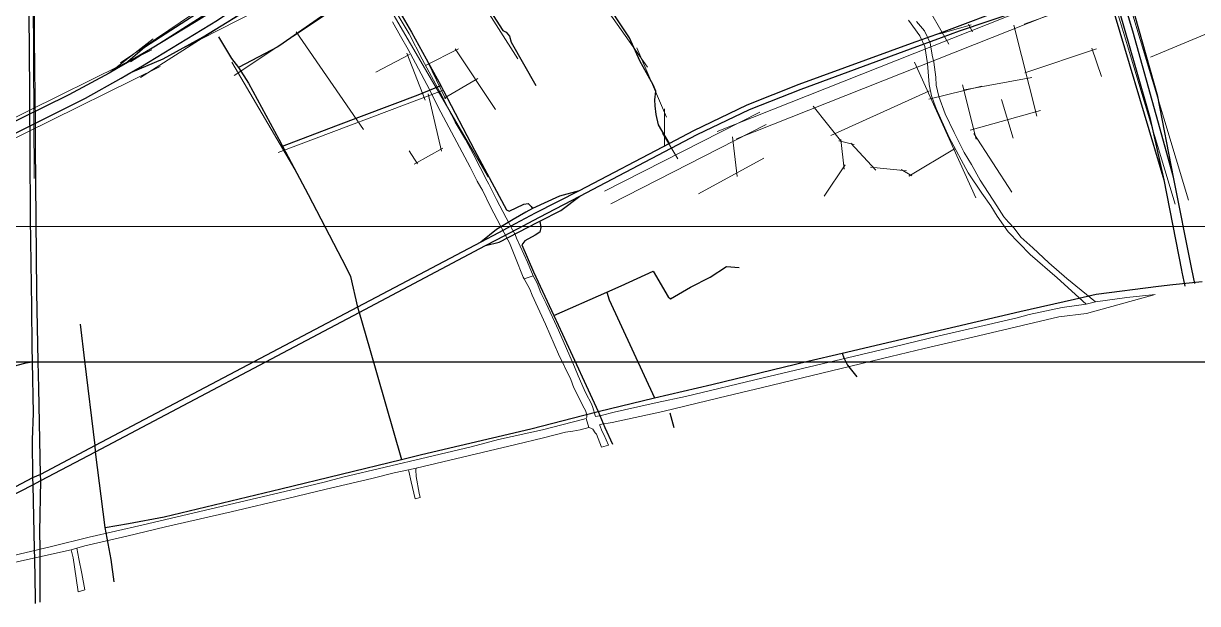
# Model space of a CAD drawing. Header units: inches. Extents: x 13527023 to 13535216, y 3639368 to 3645755.
# Drawn here: x 13529937 to 13532472, y 3639848 to 3641102 of the extents above; entities that cross this region are included whole.
import ezdxf

# ---------------------------------------------------------------- set-up
doc = ezdxf.new("R2010")
doc.units = ezdxf.units.IN
doc.header["$MEASUREMENT"] = 0
doc.header["$XCLIPFRAME"] = 0
for name, color, linetype, lineweight, true_color in [('0a', 144, 'Continuous', 30, 0x007b96), ('1a', 144, 'Continuous', 30, 0x007b96), ('picture3', 254, 'Continuous', 9, 0xe4facd)]:
    doc.layers.add(name, color=color, linetype=linetype, lineweight=lineweight, true_color=true_color)
doc.layers.add('图框', color=6, linetype='Continuous')
doc.layers.add('水网', color=141, linetype='Continuous', lineweight=9)
doc.layers.add('路网', color=2, linetype='Continuous', lineweight=9)
picture_1 = doc.add_image_def('image1.jpg', size_in_pixel=(4819, 4435))

msp = doc.modelspace()

# ---------------------------------------------------------------- linework, layer by layer
at = {"layer": '0a'}
for p, q in [((13532368.80739771, 3640898.497458072), (13532398.88586959, 3640763.761192942)), ((13532420.01432221, 3640769.661130771), (13532382.52195071, 3640903.994488679)), ((13530958.33371803, 3640656.862165282), (13530924.22543491, 3640629.416386515)), ((13532418.4113277, 3640537.501876287), (13532482.07499713, 3640544.207275099)), ((13531332.61211059, 3640260.553710969), (13531340.89314859, 3640229.092880702)), ((13531192.3161538, 3640229.05442391), (13531208.74494504, 3640192.603330659)), ((13529973.05812137, 3639851.40332742), (13529973.12290637, 3639947.110419651))]:
    msp.add_line(p, q, dxfattribs=at)
for points in [[(13532459.43254963, 3640570.990223437), (13532420.01432221, 3640769.661130771), (13532386.00625128, 3640943.786705374), (13532311.78956809, 3641207.676299093), (13532304.95451647, 3641228.898408512), (13532235.01251867, 3641458.172583107), (13532172.02790944, 3641617.908031171), (13532048.5857199, 3641945.664029067), (13531867.14610411, 3642391.350203039), (13531819.06718132, 3642507.232211418), (13531478.35166131, 3643338.908936761), (13531455.99863782, 3643393.51380865), (13531175.66281092, 3644072.565361294), (13531048.73632082, 3644380.029858901), (13531033.80728615, 3644416.782478447)], [(13531015.54062732, 3644410.596450027), (13531117.698722, 3644162.842421228), (13531145.17237787, 3644100.733873872), (13531253.26358248, 3643836.197528353), (13531285.50177209, 3643758.557428764), (13531394.0382752, 3643499.838590252), (13531697.79572184, 3642758.287733617), (13531887.74015849, 3642293.716883903), (13531950.44645616, 3642132.478004615), (13532033.62437115, 3641936.774418424), (13532103.16562033, 3641737.005958087), (13532123.68188762, 3641679.900194483), (13532146.33534744, 3641614.490056012), (13532181.87963812, 3641486.179105965), (13532266.28212399, 3641213.056593183), (13532271.59206829, 3641192.289266989), (13532398.88586959, 3640763.761192942), (13532436.90152689, 3640568.625050209)], [(13529942.51003625, 3641637.84425154), (13529941.55266451, 3641483.112030685), (13529947.20769513, 3641386.265680708), (13529948.76613976, 3641123.217033439), (13529949.81261125, 3640955.716600022)], [(13529962.13560645, 3640962.279291672), (13529961.90184476, 3640988.257430997), (13529958.56230625, 3641385.667861757), (13529957.99457069, 3641480.954723179), (13529957.01497407, 3641644.472406477)], [(13531331.84405076, 3640842.552118876), (13531307.92147022, 3640882.525988882), (13531302.80083783, 3640904.982166317), (13531300.83043202, 3640923.903612158), (13531300.44079584, 3640936.899121032), (13531302.4000892, 3640955.417642524), (13531296.50008433, 3640969.2059253), (13531267.95783221, 3641020.915336699), (13531245.81634554, 3641070.675528156), (13531124.58943593, 3641253.408581308), (13530974.69773702, 3641463.6179695)], [(13530802.93175055, 3641349.851021098), (13530807.44019761, 3641338.856448889), (13530868.51006335, 3641246.663761754), (13530938.24062446, 3641138.720852879), (13530972.12625833, 3641086.322217139), (13530979.21729652, 3641083.164314049), (13530986.30833471, 3641074.496213144), (13530989.85941002, 3641061.097699824), (13531043.43748895, 3640967.724459612)], [(13530588.26323608, 3641293.370806915), (13530572.78981409, 3641281.45355946), (13530437.83723905, 3641186.493145084), (13530310.04247694, 3641105.880781534), (13530211.50246458, 3641046.165717694), (13530158.2249221, 3641015.41813723), (13530151.74616934, 3641011.675424197)], [(13530160.54041422, 3640990.986506774), (13530168.68893622, 3640995.625855179), (13530190.66343597, 3641008.127654922), (13530355.71680787, 3641108.895754708), (13530554.09929065, 3641241.82925594), (13530597.51389189, 3641273.65603514)], [(13530671.88644957, 3641293.513744767), (13530668.39103657, 3641276.918005315), (13530672.47641001, 3641266.573320294), (13530675.08132614, 3641259.971431011), (13530699.11523131, 3641213.485403952), (13530775.15755823, 3641083.073387019), (13530837.95285554, 3640967.503572111), (13530844.09773454, 3640956.210382463), (13530911.07861747, 3640828.166185382), (13530979.62915759, 3640699.343680434), (13530985.54027488, 3640695.795883928), (13531017.45550295, 3640711.559201417), (13531026.51694695, 3640712.338836364), (13531032.97347482, 3640706.101173837), (13531036.19057626, 3640701.604748236)], [(13530475.17373605, 3641240.282775478), (13530473.38152973, 3641236.11118279), (13530470.36475255, 3641233.38205289), (13530467.11421368, 3641230.431914513), (13530381.72101875, 3641169.221903019), (13530299.82333695, 3641115.536482044), (13530198.68952091, 3641049.492608922), (13530158.2249221, 3641015.41813723)], [(13532304.95451647, 3641228.898408512), (13532266.28212399, 3641213.056593183), (13532204.90050925, 3641189.781155101), (13531975.87181903, 3641102.930673586), (13531947.07348023, 3641092.001419202), (13531918.64245261, 3641081.669861821)], [(13531918.9542016, 3641071.364258808), (13531958.06068004, 3641085.776421102), (13532271.59206829, 3641192.289266989), (13532311.78956809, 3641207.676299093)], [(13530168.68893622, 3640995.625855179), (13530238.37494746, 3641024.982957338), (13530324.99261314, 3641072.481912241), (13530415.7291898, 3641127.986394482), (13530421.40644531, 3641131.274272072), (13530425.28038205, 3641132.768847171), (13530432.18220842, 3641133.990406497), (13530439.31779648, 3641132.768847171)], [(13530621.16927333, 3641144.71189716), (13530497.56009685, 3641058.719576842), (13530486.21669829, 3641050.961111569), (13530401.35780149, 3641006.7761463)], [(13530358.43304862, 3641073.053653439), (13530386.26290324, 3641026.113579408), (13530401.35780149, 3641006.7761463), (13530422.93155261, 3640972.727737878), (13530488.47642798, 3640851.596964808), (13530496.53595036, 3640836.405315855), (13530551.89512316, 3640732.026767883), (13530634.03777921, 3640574.511922558), (13530642.87657395, 3640555.27909136), (13530658.18300901, 3640488.861314812), (13530662.00128345, 3640477.490728967), (13530684.46553145, 3640400.352515961), (13530753.41682019, 3640159.974483443)], [(13531853.53166318, 3641057.991811459), (13531610.71053278, 3640969.712797916), (13531498.81216618, 3640924.878318679), (13531383.68548558, 3640869.712504959), (13531331.84405076, 3640842.552118876), (13531136.64533212, 3640740.317724357), (13531042.12391844, 3640691.702426672), (13530998.46444308, 3640668.635879969)], [(13531003.36252632, 3640657.784844147), (13531051.33002439, 3640683.151586139), (13531138.30398892, 3640728.816831534), (13531391.62257089, 3640861.811342327), (13531504.72318337, 3640916.002298016), (13531615.98703966, 3640959.693273093), (13531852.40740461, 3641046.8285013)], [(13530138.22082816, 3641003.86509727), (13530122.07945842, 3640994.547243919), (13530034.74929512, 3640947.633413488), (13529981.00432937, 3640920.758723272), (13529899.18443464, 3640880.745694756), (13529727.20701148, 3640804.319743245), (13529490.73098421, 3640705.776277406), (13529465.24995903, 3640695.185125902)], [(13529471.59516228, 3640675.406445902), (13529768.8849686, 3640797.263242476), (13529924.33158607, 3640866.866585211), (13530071.13963293, 3640940.134940001), (13530147.76090797, 3640983.721984434)], [(13530496.53595036, 3640836.405315855), (13530611.66263095, 3640880.290833325), (13530789.02798573, 3640947.178549594), (13530837.95285554, 3640967.503572111)], [(13529950.69199569, 3640829.127911743), (13529951.74947952, 3640679.525842681), (13529954.73291938, 3640489.628080327), (13529955.33399226, 3640402.977450898), (13529955.55664151, 3640370.94500861), (13529958.31733201, 3640259.748043619), (13529955.56775395, 3640202.090375249), (13529956.70322507, 3640119.678068705), (13529957.12629869, 3640105.085076144), (13529960.17641319, 3639966.251269094)], [(13529972.94480699, 3639968.005488111), (13529972.65528289, 3640003.571511528), (13529974.94855013, 3640114.038345768), (13529974.11361544, 3640127.448804544), (13529970.35100332, 3640313.975510104), (13529968.4808097, 3640371.412823428), (13529966.07631795, 3640520.686155408), (13529963.25996513, 3640836.275355917)], [(13530934.74511134, 3640621.788265239), (13530964.15573559, 3640629.234422271), (13531047.67873689, 3640672.170579358), (13531051.84209764, 3640674.340835037), (13531096.92656824, 3640697.784178498), (13531138.30398892, 3640728.816831534)], [(13531136.64533212, 3640740.317724357), (13531094.33276457, 3640728.595948302), (13531036.19057626, 3640701.604748236), (13531021.83040051, 3640693.807589684), (13530994.54595646, 3640677.966460108)], [(13531051.84209764, 3640674.340835037), (13531053.82361588, 3640660.565853585), (13531051.73077301, 3640651.014404735), (13531042.17958076, 3640644.139955937), (13531019.48157107, 3640631.898439888), (13531012.91371857, 3640623.243627814), (13531037.99399513, 3640565.324349934), (13531081.9428945, 3640470.980183627), (13531101.00082925, 3640430.058921187), (13531177.77787867, 3640263.620482923)], [(13530962.50819121, 3640649.636873432), (13530924.22543491, 3640629.416386515), (13530658.18300901, 3640488.861314812), (13530091.98977399, 3640189.73231571), (13529974.11361544, 3640127.448804544)], [(13529974.94855013, 3640114.038345768), (13530092.94714574, 3640176.425798524), (13530662.00128345, 3640477.490728967), (13530934.74511134, 3640621.788265239), (13530958.37826789, 3640634.289570038)], [(13531081.9428945, 3640470.980183627), (13531196.73560123, 3640521.063052996), (13531227.60445792, 3640534.525959375), (13531296.84517065, 3640566.66283796), (13531328.98314808, 3640510.99188583), (13531333.95911852, 3640506.924434315), (13531377.4071572, 3640532.264805273), (13531419.94227389, 3640553.537761324), (13531454.79639194, 3640576.617065613), (13531481.9472865, 3640574.355903812)], [(13531177.77787867, 3640263.620482923), (13531299.79517309, 3640292.598956149), (13531423.52678663, 3640321.993305053), (13531630.80362635, 3640371.776627472), (13531704.94242234, 3640389.20288868), (13531811.83138107, 3640414.32202386), (13532087.8926227, 3640479.037114004), (13532206.0137555, 3640505.741853769), (13532252.6232333, 3640516.605728418), (13532387.4868087, 3640534.253073535), (13532418.4113277, 3640537.501876287)], [(13531196.73560123, 3640521.063052996), (13531201.52235985, 3640504.611279299), (13531299.79517309, 3640292.598956149)], [(13530132.71038671, 3639895.48625999), (13530126.30959392, 3639943.874743722), (13530113.34087586, 3640012.888501123), (13530092.94714574, 3640176.425798524), (13530091.98977399, 3640189.73231571), (13530069.64796305, 3640372.764262588), (13530060.28598262, 3640452.306370624)], [(13531704.94242234, 3640389.20288868), (13531708.23751108, 3640379.118739923), (13531715.92972226, 3640363.278013585), (13531736.26112813, 3640338.264888161)], [(13529515.58861152, 3640245.440854052), (13529629.91379487, 3640275.211864062), (13529744.50607722, 3640305.061011878), (13529779.50485723, 3640315.924710174), (13529848.42280864, 3640337.314276559), (13529923.59686357, 3640363.615873142), (13529942.7326855, 3640368.46300763), (13529955.55664151, 3640370.94500861), (13529968.4808097, 3640371.412823428)], [(13530113.34087586, 3640012.888501123), (13530164.03582722, 3640021.490881995), (13530240.96865103, 3640035.979884784), (13530492.59523886, 3640096.61258927), (13530753.41682019, 3640159.974483443), (13530796.26368586, 3640170.383218939), (13531032.50595145, 3640226.052637288), (13531146.83103468, 3640255.615697843)], [(13529514.04127933, 3639875.19933462), (13529566.58409932, 3639903.241186322), (13529727.21812393, 3639986.847552685), (13529957.12629869, 3640105.085076144), (13529974.94855013, 3640114.038345768)], [(13529974.11361544, 3640127.448804544), (13529956.70322507, 3640119.678068705), (13529635.2570765, 3639950.424043425), (13529514.43091551, 3639887.621937898)], [(13529960.63282413, 3639945.304199988), (13529962.50301775, 3639860.242724751), (13529962.38434941, 3639848.456107885)]]:
    msp.add_lwpolyline(points, dxfattribs=at)
at = {"layer": '1a'}
for p, q in [((13531852.40740461, 3641046.8285013), (13531918.9542016, 3641071.364258808)), ((13531918.64245261, 3641081.669861821), (13531853.53166318, 3641057.991811459)), ((13530151.74616934, 3641011.675424197), (13530138.22082816, 3641003.86509727)), ((13530147.76090797, 3640983.721984434), (13530160.54041422, 3640990.986506774)), ((13530994.54595646, 3640677.966460108), (13530958.33371803, 3640656.862165282)), ((13530998.46444308, 3640668.635879969), (13530962.50819121, 3640649.636873432)), ((13530958.37826789, 3640634.289570038), (13531003.36252632, 3640657.784844147)), ((13532465.64855533, 3640539.67141066), (13532459.43254963, 3640570.990223437)), ((13531146.83103468, 3640255.615697843), (13531177.77787867, 3640263.620482923)), ((13531177.77787867, 3640263.620482923), (13531192.3161538, 3640229.05442391)), ((13529960.17641319, 3639966.251269094), (13529960.63282413, 3639945.304199988)), ((13529973.12290637, 3639947.110419651), (13529972.94480699, 3639968.005488111))]:
    msp.add_line(p, q, dxfattribs=at)
for points in [[(13532201.87261962, 3641459.420238017), (13532262.47496198, 3641269.60142262), (13532335.18886285, 3641016.483777496), (13532368.80739771, 3640898.497458072)], [(13532382.52195071, 3640903.994488679), (13532332.45039723, 3641085.087689639), (13532278.26013297, 3641264.805943923), (13532219.95095774, 3641465.099494634)], [(13529949.81261125, 3640955.716600022), (13529949.95727319, 3640932.727513865), (13529950.69199569, 3640829.127911743)], [(13529963.25996513, 3640836.275355917), (13529962.98165357, 3640867.334418797), (13529962.13560645, 3640962.279291672)], [(13532436.90152689, 3640568.625050209), (13532437.73636145, 3640564.323727097), (13532444.68139893, 3640533.881681758)]]:
    msp.add_lwpolyline(points, dxfattribs=at)
at = {"layer": '图框'}
msp.add_lwpolyline([(13527023.43324851, 3644797.532446336), (13527023.43324851, 3640370.689932142), (13534274.88467737, 3640370.689932142), (13534274.88467737, 3644797.532446336), (13527023.43324851, 3644797.532446336)], dxfattribs=at)
at = {"layer": '水网'}
for points in [[(13530704.03333698, 3641189.57966468), (13530769.81637896, 3641079.261698578), (13530797.68858099, 3641024.739863089), (13530842.27209079, 3640941.663267843), (13530856.77923106, 3640911.810011703), (13530861.22751076, 3640904.020550931), (13530866.79794669, 3640893.63457191), (13530869.04215901, 3640888.441527235), (13530891.3239027, 3640850.80423157), (13530908.05523289, 3640819.651597121), (13530938.15152471, 3640761.237507463), (13530941.49777073, 3640754.746446785), (13530958.22910091, 3640720.997684381), (13530992.77377255, 3640656.098077379), (13530998.34420848, 3640645.712306656), (13531001.69045449, 3640637.923013555), (13531025.1142767, 3640585.994323537), (13531037.35728236, 3640556.135498584), (13531018.40176227, 3640549.597681649), (13531016.15754994, 3640553.492299767), (13530999.44624216, 3640595.041552852), (13530986.08128053, 3640627.496938486), (13530982.73503452, 3640633.988049199), (13530944.82399432, 3640706.676871637), (13530928.11278668, 3640741.729041055), (13530924.76644054, 3640746.915479401), (13530916.95189242, 3640761.196018699), (13530901.34261833, 3640791.05019667), (13530832.23325263, 3640920.850934687), (13530814.39988876, 3640957.202037914), (13530783.18144071, 3641015.611794373), (13530767.57226675, 3641045.465301205), (13530750.84093657, 3641074.02182684), (13530734.1296288, 3641105.173816777)], [(13531865.40725752, 3641106.167938501), (13531882.13858772, 3641085.407336771), (13531894.40151566, 3641059.448627859), (13531898.84989548, 3641033.465196541), (13531902.17611908, 3641017.880867329), (13531906.6444212, 3640985.400965487), (13531907.74655501, 3640968.511941114), (13531913.31699093, 3640943.833453964), (13531926.68195257, 3640906.177757748), (13531946.75952877, 3640865.938631558), (13531954.5541546, 3640850.35977272), (13531967.93923876, 3640823.096700154), (13531983.54841273, 3640797.143684381), (13532002.4839104, 3640763.394806228), (13532038.17066057, 3640707.589152853), (13532053.77993465, 3640684.232741346), (13532063.81867269, 3640672.560454017), (13532076.08160064, 3640659.58988235), (13532090.58874092, 3640640.128323799), (13532116.23675304, 3640616.788985659), (13532150.80154721, 3640584.375116308), (13532189.83454338, 3640550.668423942), (13532251.22947303, 3640500.172191938), (13532231.15189684, 3640494.932565662), (13532168.63491108, 3640551.925102944), (13532110.64629471, 3640602.485239536), (13532062.69661658, 3640651.765519893), (13532039.27269426, 3640685.501120823), (13532025.90773263, 3640707.565779008), (13532005.83015643, 3640734.816792972), (13531976.83589828, 3640778.933352208), (13531935.5986345, 3640855.51762334), (13531907.7265326, 3640917.833436205), (13531897.68769443, 3640945.101860078), (13531892.11725851, 3640969.780349771), (13531888.79103491, 3641015.254399353), (13531883.2406214, 3641051.623895434), (13531872.07972714, 3641074.992688401), (13531847.55387124, 3641108.729444391)], [(13529842.24008729, 3639935.215271369), (13529997.33040589, 3639971.91429707), (13530078.78288931, 3639991.567159372), (13530192.5958993, 3640017.782243188), (13530552.99054946, 3640102.969495664), (13530586.45320982, 3640110.833945597), (13530626.62838463, 3640121.312757941), (13530809.61092767, 3640164.561632325), (13530903.34636145, 3640186.841092275), (13530962.47705636, 3640202.554210294), (13531057.31462395, 3640223.535606005), (13531144.33754329, 3640245.796941304), (13531152.15209143, 3640248.41144245), (13531157.72252735, 3640228.932300282), (13531138.76710738, 3640223.699333393), (13531123.13781089, 3640221.067892097), (13531107.50851439, 3640218.43645136), (13531059.53871374, 3640206.64762245), (13531000.40811896, 3640192.232511648), (13530785.06494924, 3640141.124442002), (13530768.33361906, 3640137.189635769), (13530737.07512619, 3640130.628667624), (13530689.10532555, 3640118.839922442), (13530612.12124436, 3640100.490119479), (13530590.92151194, 3640095.25077945), (13530507.24493872, 3640075.591207997), (13530385.61728049, 3640046.762711182), (13530243.91194595, 3640013.993087109), (13530160.23537273, 3639994.333644867), (13530069.86620737, 3639973.35789692), (13530052.01272098, 3639968.125038192), (13530039.7297706, 3639964.200687761), (13529939.32186721, 3639941.910059662), (13529892.45410025, 3639931.419596319)]]:
    msp.add_lwpolyline(points, dxfattribs=at)
for points in [[(13532231.15189684, 3640494.932565662), (13532251.22947303, 3640500.172191938), (13532319.29687228, 3640509.418149828), (13532380.29420086, 3640516.102252862), (13532231.76790092, 3640475.08934055), (13532172.02120193, 3640467.536464262), (13531986.77442414, 3640424.263156662), (13531881.8780961, 3640399.351906475), (13531809.36231704, 3640382.305095377), (13531532.62431778, 3640315.454326417), (13531438.888884, 3640293.174634682), (13531317.28124818, 3640263.042234729), (13531207.93654032, 3640239.429443637), (13531181.16647209, 3640235.476492081), (13531181.14634956, 3640232.880107702), (13531186.73690802, 3640219.898310866), (13531190.08315402, 3640213.40741756), (13531200.20009739, 3640190.243880068), (13531185.24768207, 3640186.115137548), (13531174.45385753, 3640214.675748731), (13531171.10761153, 3640217.266870391), (13531166.6592317, 3640225.055898451), (13531162.19092959, 3640227.645853622), (13531157.72252735, 3640228.932300282), (13531152.15209143, 3640248.41144245), (13531153.27424764, 3640251.012972139), (13531153.27424764, 3640254.914040635), (13531151.05005774, 3640264.001229229), (13531147.70381173, 3640270.492149099), (13531125.40204562, 3640314.623879996), (13531118.70955358, 3640332.805012993), (13531091.95940766, 3640387.322511256), (13531064.10732816, 3640452.238821601), (13531035.11307004, 3640514.546057004), (13531030.66469021, 3640527.534590966), (13531018.40176227, 3640549.597681649), (13531037.35728236, 3640556.135498584), (13531046.29398671, 3640540.556913318), (13531054.08851242, 3640519.785691595), (13531065.22938427, 3640496.417948183), (13531091.97953019, 3640439.297113433), (13531126.54422425, 3640360.107206202), (13531134.33874997, 3640340.634432537), (13531147.72383414, 3640310.776083329), (13531151.07008015, 3640302.981859188), (13531163.3330081, 3640279.619784498), (13531166.6592317, 3640271.8306052), (13531171.12763394, 3640254.949100112), (13531172.22966762, 3640252.352711656), (13531184.5127181, 3640254.977732037), (13531212.40494255, 3640261.527079664), (13531234.72673107, 3640266.773034613), (13531305.01832023, 3640282.508458597), (13531366.37310494, 3640295.625417512), (13531533.74647399, 3640336.243435874), (13531816.05490917, 3640403.094434124), (13531914.23872278, 3640426.689423497), (13532011.32040258, 3640448.987470185), (13532082.73404784, 3640466.027828684), (13532108.40218249, 3640472.582430275), (13532179.81582775, 3640488.324660789)], [(13530768.33361906, 3640137.189635769), (13530785.06494924, 3640141.124442002), (13530783.94289314, 3640137.224694934), (13530785.04492683, 3640122.93319001), (13530791.73741885, 3640086.561284042), (13530793.22199697, 3640077.867357937), (13530782.76524611, 3640074.980008927), (13530773.88403257, 3640111.214687187), (13530769.43575286, 3640134.593272045)], [(13530039.7297706, 3639964.200687761), (13530052.01272098, 3639968.125038192), (13530056.46110079, 3639944.746768121), (13530063.1335704, 3639913.57304439), (13530069.89071785, 3639878.140573002), (13530055.01845951, 3639874.034067527), (13530050.87064245, 3639903.159383178), (13530044.17815041, 3639947.319602714)]]:
    msp.add_lwpolyline(points, close=True, dxfattribs=at)
at = {"layer": '路网'}
for p, q in [((13529950.0582283, 3642588.727870209), (13529960.02404894, 3640766.539201834)), ((13532145.98688588, 3641634.572035624), (13532423.84268847, 3640711.388024069)), ((13532174.71394983, 3641643.218179089), (13532452.56975242, 3640720.034167535)), ((13530964.48552037, 3641460.935745119), (13531284.61598476, 3641007.249970908)), ((13530800.58090764, 3641345.824071814), (13531004.45785275, 3641025.457003957)), ((13531781.11935249, 3641325.640507655), (13531934.89202851, 3641056.571659659)), ((13532097.49316374, 3641099.803549074), (13532775.6806952, 3641344.892727868)), ((13530168.18933392, 3641018.899964479), (13530589.52770865, 3641287.927564158)), ((13530638.41610966, 3641288.368232856), (13530940.30539684, 3640770.201666437)), ((13530189.71576685, 3640985.186277569), (13530611.05414158, 3641254.213877248)), ((13530146.71311058, 3641016.475377112), (13530479.27661842, 3641242.606829612)), ((13530391.9087802, 3640988.888242274), (13530644.30141278, 3641157.413201455)), ((13530279.33392492, 3641046.776496805), (13530441.41929536, 3641129.735499835)), ((13531434.44877101, 3640868.192193029), (13532135.46220126, 3641146.080849229)), ((13531476.56171532, 3640852.615036848), (13532146.5175547, 3641118.192156891)), ((13531915.25843901, 3641078.911091593), (13531983.26507876, 3641098.897889902)), ((13531977.55021951, 3641100.325501138), (13531985.836757, 3641083.193994161)), ((13532074.89108064, 3641097.890061032), (13532125.16847163, 3640901.582907428)), ((13530525.72768772, 3641083.59207534), (13530671.5639041, 3640872.704325011)), ((13532370.61447917, 3641028.655907327), (13532527.46967687, 3641094.573098178)), ((13530123.83385006, 3640995.668992427), (13530217.24717219, 3641068.21933321)), ((13530805.33119346, 3641010.478247813), (13530875.95353917, 3641046.886399589)), ((13530868.75636023, 3641046.886399589), (13530956.47205229, 3640916.086748311)), ((13531261.6290059, 3641048.876641032), (13531325.1945595, 3640899.404547209)), ((13532099.30118446, 3640995.3172643), (13532253.56131434, 3641047.106159537)), ((13532243.35892275, 3641047.921729651), (13532264.17181374, 3640986.753736751)), ((13528821.00857492, 3640355.652183036), (13530214.28552622, 3641044.836759334)), ((13530697.48800624, 3640996.215595779), (13530770.23318029, 3641034.730483146)), ((13530765.07586587, 3641037.171557562), (13530804.16282003, 3640936.273424633)), ((13529102.50763957, 3640450.269654086), (13530232.02045532, 3641008.983275682)), ((13530387.27238415, 3641017.765078657), (13530530.42591797, 3640774.024220634)), ((13530809.65519362, 3641019.163547286), (13530848.52344031, 3640938.989102523)), ((13531860.67073845, 3641017.679574185), (13531993.36569297, 3640724.858995812)), ((13530845.62783432, 3640940.02159395), (13530917.8736741, 3640982.76921663)), ((13531964.35332542, 3640969.376403307), (13531993.63934574, 3640851.469962822)), ((13531969.05634326, 3640957.940625299), (13532113.92792904, 3640985.006962392)), ((13530487.16139614, 3640823.219493672), (13530841.54216966, 3640956.514241714)), ((13530810.69982954, 3640949.95078047), (13530839.40865045, 3640826.07484903)), ((13531679.91003014, 3640859.675921628), (13531892.82460356, 3640956.025734699)), ((13531891.82572959, 3640937.974155212), (13532006.00291766, 3640966.163098767)), ((13531641.75888258, 3640923.24214241), (13531703.66557368, 3640845.054595677)), ((13532048.69968572, 3640937.145226831), (13532073.70834327, 3640853.525741492)), ((13531191.44508694, 3640739.042832188), (13531526.55572697, 3640909.897057883)), ((13531320.81073552, 3640916.926592563), (13531320.81073552, 3640837.653727003)), ((13531981.25282736, 3640871.106292153), (13532132.94694053, 3640913.76174981)), ((13531205.0715654, 3640712.316083699), (13531540.18220543, 3640883.170309397)), ((13531316.94839841, 3640864.898841221), (13531349.60989892, 3640809.133665344)), ((13531467.90834886, 3640856.595927544), (13531477.675295, 3640770.906586534)), ((13531697.18147891, 3640848.122126493), (13531730.76516626, 3640839.927111626)), ((13531701.66348131, 3640850.73861752), (13531709.04999313, 3640786.991628377)), ((13531723.48070669, 3640843.266076568), (13531777.40331205, 3640784.651270382)), ((13531989.07861536, 3640863.83202322), (13532070.66834756, 3640737.261098445)), ((13530769.81154871, 3640826.50949088), (13530788.08078918, 3640798.691737226)), ((13530780.68608215, 3640797.822439745), (13530842.45352386, 3640832.159972737)), ((13531848.61891654, 3640771.622997345), (13531946.85900773, 3640830.565541843)), ((13531394.34352639, 3640733.812066382), (13531535.46870027, 3640810.796566646)), ((13531666.09827391, 3640728.362105384), (13531710.92726879, 3640796.207036024)), ((13531765.81421054, 3640791.453728145), (13531843.48642382, 3640783.076957967)), ((13531832.19484541, 3640786.496052335), (13531855.12014368, 3640772.306818975))]:
    msp.add_line(p, q, dxfattribs=at)

# ---------------------------------------------------------------- pictures from other files: only their frames are drawn
at = {"layer": 'picture3'}
image = msp.add_image(picture_1, insert=(13527728.65405856, 3640662.90109101), size_in_units=(5532.61552687548, 5091.7513720051375), dxfattribs=dict(at, brightness=60, contrast=65, fade=48))
image.set_boundary_path([(-0.5, -0.5), (4818.5, 4434.499999999998)])
image.dxf.clipping = 0

doc.saveas('drawing.dxf')
